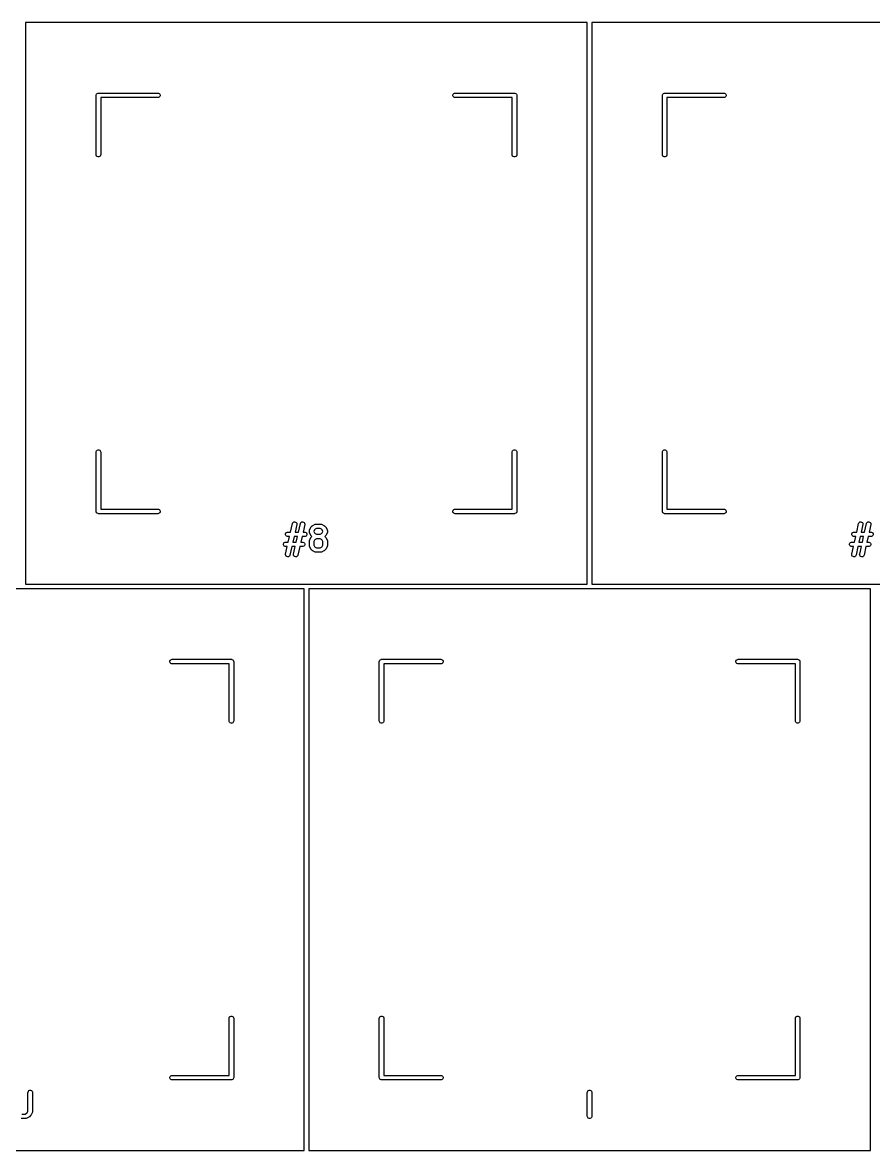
# Model space of a CAD drawing. Extents: x 48 to 353, y -180 to -61.
# Drawn here: x 200.92 to 229.55, y -122.55 to -84.6 of the extents above; entities that cross this region are included whole.
import ezdxf

# ---------------------------------------------------------------- set-up
doc = ezdxf.new("R2010")
doc.units = 0
doc.layers.add('BLACK', color=7, linetype='CONTINUOUS')

msp = doc.modelspace()

# ---------------------------------------------------------------- linework, layer by layer
at = {"layer": 'BLACK', "linetype": 'CONTINUOUS'}
for p, q in [((201.025, -84.6), (201.025, -103.5)), ((219.925, -84.6), (201.025, -84.6)), ((219.925, -103.5), (219.925, -84.6)), ((220.075, -84.6), (220.075, -103.5)), ((238.975, -84.6), (220.075, -84.6)), ((203.4, -87.05), (203.401441, -87.035368)), ((203.4, -89.05), (203.4, -87.05)), ((203.401441, -87.035368), (203.41264, -87.008332)), ((203.41264, -87.008332), (203.433332, -86.98764)), ((203.433332, -86.98764), (203.460368, -86.976441)), ((203.460368, -86.976441), (203.475, -86.975)), ((203.475, -86.975), (205.475, -86.975)), ((205.475, -87.125), (203.55, -87.125)), ((203.55, -87.125), (203.55, -89.05)), ((205.475, -86.975), (205.489632, -86.976441)), ((205.489632, -87.123559), (205.475, -87.125)), ((205.489632, -86.976441), (205.516668, -86.98764)), ((205.516668, -87.11236), (205.489632, -87.123559)), ((205.516668, -86.98764), (205.53736, -87.008332)), ((205.53736, -87.091668), (205.516668, -87.11236)), ((205.53736, -87.008332), (205.548559, -87.035368)), ((205.548559, -87.064632), (205.53736, -87.091668)), ((205.548559, -87.035368), (205.548559, -87.064632)), ((215.401441, -87.035368), (215.41264, -87.008332)), ((215.401441, -87.064632), (215.401441, -87.035368)), ((215.41264, -87.091668), (215.401441, -87.064632)), ((215.41264, -87.008332), (215.433332, -86.98764)), ((215.433332, -87.11236), (215.41264, -87.091668)), ((215.433332, -86.98764), (215.460368, -86.976441)), ((215.460368, -87.123559), (215.433332, -87.11236)), ((215.460368, -86.976441), (215.475, -86.975)), ((215.475, -87.125), (215.460368, -87.123559)), ((215.475, -86.975), (217.475, -86.975)), ((217.4, -87.125), (215.475, -87.125)), ((217.4, -89.05), (217.4, -87.125)), ((217.475, -86.975), (217.489632, -86.976441)), ((217.489632, -86.976441), (217.516668, -86.98764)), ((217.516668, -86.98764), (217.53736, -87.008332)), ((217.53736, -87.008332), (217.548559, -87.035368)), ((217.548559, -87.035368), (217.55, -87.05)), ((217.55, -87.05), (217.55, -89.05)), ((222.45, -87.05), (222.451441, -87.035368)), ((222.45, -89.05), (222.45, -87.05)), ((222.451441, -87.035368), (222.46264, -87.008332)), ((222.46264, -87.008332), (222.483332, -86.98764)), ((222.483332, -86.98764), (222.510368, -86.976441)), ((222.510368, -86.976441), (222.525, -86.975)), ((222.525, -86.975), (224.525, -86.975)), ((224.525, -87.125), (222.6, -87.125)), ((222.6, -87.125), (222.6, -89.05)), ((224.525, -86.975), (224.539632, -86.976441)), ((224.539632, -87.123559), (224.525, -87.125)), ((224.539632, -86.976441), (224.566668, -86.98764)), ((224.566668, -87.11236), (224.539632, -87.123559)), ((224.566668, -86.98764), (224.58736, -87.008332)), ((224.58736, -87.091668), (224.566668, -87.11236)), ((224.58736, -87.008332), (224.598559, -87.035368)), ((224.598559, -87.064632), (224.58736, -87.091668)), ((224.598559, -87.035368), (224.598559, -87.064632)), ((203.401441, -89.064632), (203.4, -89.05)), ((203.41264, -89.091668), (203.401441, -89.064632)), ((203.433332, -89.11236), (203.41264, -89.091668)), ((203.460368, -89.123559), (203.433332, -89.11236)), ((203.489632, -89.123559), (203.460368, -89.123559)), ((203.516668, -89.11236), (203.489632, -89.123559)), ((203.53736, -89.091668), (203.516668, -89.11236)), ((203.548559, -89.064632), (203.53736, -89.091668)), ((203.55, -89.05), (203.548559, -89.064632)), ((217.401441, -89.064632), (217.4, -89.05)), ((217.41264, -89.091668), (217.401441, -89.064632)), ((217.433332, -89.11236), (217.41264, -89.091668)), ((217.460368, -89.123559), (217.433332, -89.11236)), ((217.489632, -89.123559), (217.460368, -89.123559)), ((217.516668, -89.11236), (217.489632, -89.123559)), ((217.53736, -89.091668), (217.516668, -89.11236)), ((217.548559, -89.064632), (217.53736, -89.091668)), ((217.55, -89.05), (217.548559, -89.064632)), ((222.451441, -89.064632), (222.45, -89.05)), ((222.46264, -89.091668), (222.451441, -89.064632)), ((222.483332, -89.11236), (222.46264, -89.091668)), ((222.510368, -89.123559), (222.483332, -89.11236)), ((222.539632, -89.123559), (222.510368, -89.123559)), ((222.566668, -89.11236), (222.539632, -89.123559)), ((222.58736, -89.091668), (222.566668, -89.11236)), ((222.598559, -89.064632), (222.58736, -89.091668)), ((222.6, -89.05), (222.598559, -89.064632)), ((203.4, -99.05), (203.401441, -99.035368)), ((203.401441, -99.035368), (203.41264, -99.008332)), ((203.41264, -99.008332), (203.433332, -98.98764)), ((203.433332, -98.98764), (203.460368, -98.976441)), ((203.460368, -98.976441), (203.489632, -98.976441)), ((203.489632, -98.976441), (203.516668, -98.98764)), ((203.516668, -98.98764), (203.53736, -99.008332)), ((203.53736, -99.008332), (203.548559, -99.035368)), ((203.548559, -99.035368), (203.55, -99.05)), ((217.4, -99.05), (217.401441, -99.035368)), ((217.401441, -99.035368), (217.41264, -99.008332)), ((217.41264, -99.008332), (217.433332, -98.98764)), ((217.433332, -98.98764), (217.460368, -98.976441)), ((217.460368, -98.976441), (217.489632, -98.976441)), ((217.489632, -98.976441), (217.516668, -98.98764)), ((217.516668, -98.98764), (217.53736, -99.008332)), ((217.53736, -99.008332), (217.548559, -99.035368)), ((217.548559, -99.035368), (217.55, -99.05)), ((222.45, -99.05), (222.451441, -99.035368)), ((222.451441, -99.035368), (222.46264, -99.008332)), ((222.46264, -99.008332), (222.483332, -98.98764)), ((222.483332, -98.98764), (222.510368, -98.976441)), ((222.510368, -98.976441), (222.539632, -98.976441)), ((222.539632, -98.976441), (222.566668, -98.98764)), ((222.566668, -98.98764), (222.58736, -99.008332)), ((222.58736, -99.008332), (222.598559, -99.035368)), ((222.598559, -99.035368), (222.6, -99.05)), ((203.4, -101.05), (203.4, -99.05)), ((203.55, -99.05), (203.55, -100.975)), ((217.4, -100.975), (217.4, -99.05)), ((217.55, -99.05), (217.55, -101.05)), ((222.45, -101.05), (222.45, -99.05)), ((222.6, -99.05), (222.6, -100.975)), ((203.401441, -101.064632), (203.4, -101.05)), ((203.41264, -101.091668), (203.401441, -101.064632)), ((203.433332, -101.11236), (203.41264, -101.091668)), ((203.460368, -101.123559), (203.433332, -101.11236)), ((203.475, -101.125), (203.460368, -101.123559)), ((205.475, -101.125), (203.475, -101.125)), ((203.55, -100.975), (205.475, -100.975)), ((205.475, -100.975), (205.489632, -100.976441)), ((205.489632, -101.123559), (205.475, -101.125)), ((205.489632, -100.976441), (205.516668, -100.98764)), ((205.516668, -101.11236), (205.489632, -101.123559)), ((205.516668, -100.98764), (205.53736, -101.008332)), ((205.53736, -101.091668), (205.516668, -101.11236)), ((205.53736, -101.008332), (205.548559, -101.035368)), ((205.548559, -101.064632), (205.53736, -101.091668)), ((205.548559, -101.035368), (205.548559, -101.064632)), ((215.401441, -101.035368), (215.41264, -101.008332)), ((215.401441, -101.064632), (215.401441, -101.035368)), ((215.41264, -101.091668), (215.401441, -101.064632)), ((215.41264, -101.008332), (215.433332, -100.98764)), ((215.433332, -101.11236), (215.41264, -101.091668)), ((215.433332, -100.98764), (215.460368, -100.976441)), ((215.460368, -101.123559), (215.433332, -101.11236)), ((215.460368, -100.976441), (215.475, -100.975)), ((215.475, -101.125), (215.460368, -101.123559)), ((215.475, -100.975), (217.4, -100.975)), ((217.475, -101.125), (215.475, -101.125)), ((217.489632, -101.123559), (217.475, -101.125)), ((217.516668, -101.11236), (217.489632, -101.123559)), ((217.53736, -101.091668), (217.516668, -101.11236)), ((217.548559, -101.064632), (217.53736, -101.091668)), ((217.55, -101.05), (217.548559, -101.064632)), ((222.451441, -101.064632), (222.45, -101.05)), ((222.46264, -101.091668), (222.451441, -101.064632)), ((222.483332, -101.11236), (222.46264, -101.091668)), ((222.510368, -101.123559), (222.483332, -101.11236)), ((222.525, -101.125), (222.510368, -101.123559)), ((224.525, -101.125), (222.525, -101.125)), ((222.6, -100.975), (224.525, -100.975)), ((224.525, -100.975), (224.539632, -100.976441)), ((224.539632, -101.123559), (224.525, -101.125)), ((224.539632, -100.976441), (224.566668, -100.98764)), ((224.566668, -101.11236), (224.539632, -101.123559)), ((224.566668, -100.98764), (224.58736, -101.008332)), ((224.58736, -101.091668), (224.566668, -101.11236)), ((224.58736, -101.008332), (224.598559, -101.035368)), ((224.598559, -101.064632), (224.58736, -101.091668)), ((224.598559, -101.035368), (224.598559, -101.064632)), ((209.938647, -101.741461), (210.001786, -101.457334)), ((210.001786, -101.457334), (210.006367, -101.443363)), ((210.006367, -101.443363), (210.023164, -101.4194)), ((210.023164, -101.4194), (210.047852, -101.40369)), ((210.047852, -101.40369), (210.076674, -101.398622)), ((210.076674, -101.398622), (210.105241, -101.404971)), ((210.148214, -101.489874), (210.092306, -101.741461)), ((210.105241, -101.404971), (210.129204, -101.421768)), ((210.129204, -101.421768), (210.144914, -101.446456)), ((210.144914, -101.446456), (210.149981, -101.475278)), ((210.149981, -101.475278), (210.148214, -101.489874)), ((210.205314, -101.741461), (210.268453, -101.457334)), ((210.268453, -101.457334), (210.273034, -101.443363)), ((210.273034, -101.443363), (210.289831, -101.4194)), ((210.289831, -101.4194), (210.314519, -101.40369)), ((210.314519, -101.40369), (210.343341, -101.398622)), ((210.343341, -101.398622), (210.371908, -101.404971)), ((210.414881, -101.489874), (210.358973, -101.741461)), ((210.371908, -101.404971), (210.395871, -101.421768)), ((210.395871, -101.421768), (210.411581, -101.446456)), ((210.411581, -101.446456), (210.416648, -101.475278)), ((210.416648, -101.475278), (210.414881, -101.489874)), ((210.571428, -101.702176), (210.572869, -101.687544)), ((210.571428, -101.740271), (210.571428, -101.702176)), ((210.572869, -101.687544), (210.573899, -101.685055)), ((210.573899, -101.685055), (210.574091, -101.682366)), ((210.574091, -101.682366), (210.579346, -101.668635)), ((210.579346, -101.668635), (210.617442, -101.592444)), ((210.617442, -101.592444), (210.621405, -101.586147)), ((210.621405, -101.586147), (210.622164, -101.584317)), ((210.622164, -101.584317), (210.623855, -101.582255)), ((210.623855, -101.582255), (210.625275, -101.580001)), ((210.625275, -101.580001), (210.62677, -101.578704)), ((210.62677, -101.578704), (210.631491, -101.572952)), ((210.631491, -101.572952), (210.669586, -101.534857)), ((210.669586, -101.534857), (210.675335, -101.530138)), ((210.675335, -101.530138), (210.676635, -101.52864)), ((210.676635, -101.52864), (210.678894, -101.527218)), ((210.678894, -101.527218), (210.680951, -101.52553)), ((210.680951, -101.52553), (210.682778, -101.524772)), ((210.682778, -101.524772), (210.689078, -101.520808)), ((210.689078, -101.520808), (210.765268, -101.482713)), ((210.746163, -101.670411), (210.721428, -101.719881)), ((210.767046, -101.649529), (210.746163, -101.670411)), ((210.765268, -101.482713), (210.779, -101.477458)), ((210.816514, -101.624795), (210.767046, -101.649529)), ((210.779, -101.477458), (210.781687, -101.477267)), ((210.781687, -101.477267), (210.784177, -101.476236)), ((210.784177, -101.476236), (210.798809, -101.474795)), ((210.798809, -101.474795), (210.95119, -101.474795)), ((210.933485, -101.624795), (210.816514, -101.624795)), ((210.982954, -101.649529), (210.933485, -101.624795)), ((210.95119, -101.474795), (210.965822, -101.476236)), ((210.965822, -101.476236), (210.968311, -101.477267)), ((210.968311, -101.477267), (210.970999, -101.477458)), ((210.970999, -101.477458), (210.984731, -101.482713)), ((211.003836, -101.670411), (210.982954, -101.649529)), ((210.984731, -101.482713), (211.060922, -101.520808)), ((211.028571, -101.71988), (211.003836, -101.670411)), ((211.060922, -101.520808), (211.067221, -101.524772)), ((211.067221, -101.524772), (211.069049, -101.52553)), ((211.069049, -101.52553), (211.071105, -101.527218)), ((211.071105, -101.527218), (211.073365, -101.52864)), ((211.073365, -101.52864), (211.074664, -101.530138)), ((211.074664, -101.530138), (211.080414, -101.534857)), ((211.080414, -101.534857), (211.118509, -101.572952)), ((211.118509, -101.572952), (211.123227, -101.578701)), ((211.123227, -101.578701), (211.124726, -101.580001)), ((211.124726, -101.580001), (211.126147, -101.58226)), ((211.126147, -101.58226), (211.127836, -101.584317)), ((211.127836, -101.584317), (211.128593, -101.586144)), ((211.128593, -101.586144), (211.132558, -101.592444)), ((211.132558, -101.592444), (211.170653, -101.668635)), ((211.170653, -101.668635), (211.175908, -101.682367)), ((211.175908, -101.682367), (211.176098, -101.685054)), ((211.176098, -101.685054), (211.17713, -101.687544)), ((211.17713, -101.687544), (211.178571, -101.702176)), ((211.178571, -101.702176), (211.178571, -101.740271)), ((228.988647, -101.741461), (229.051786, -101.457334)), ((229.051786, -101.457334), (229.056367, -101.443363)), ((229.056367, -101.443363), (229.073164, -101.4194)), ((229.073164, -101.4194), (229.097852, -101.40369)), ((229.097852, -101.40369), (229.126674, -101.398622)), ((229.126674, -101.398622), (229.155241, -101.404971)), ((229.198214, -101.489874), (229.142306, -101.741461)), ((229.155241, -101.404971), (229.179204, -101.421768)), ((229.179204, -101.421768), (229.194914, -101.446456)), ((229.194914, -101.446456), (229.199981, -101.475278)), ((229.199981, -101.475278), (229.198214, -101.489874)), ((229.255314, -101.741461), (229.318453, -101.457334)), ((229.318453, -101.457334), (229.323034, -101.443363)), ((229.323034, -101.443363), (229.339831, -101.4194)), ((229.339831, -101.4194), (229.364519, -101.40369)), ((229.364519, -101.40369), (229.393341, -101.398622)), ((229.393341, -101.398622), (229.421908, -101.404971)), ((229.464881, -101.489874), (229.408973, -101.741461)), ((229.421908, -101.404971), (229.445871, -101.421768)), ((229.445871, -101.421768), (229.461581, -101.446456)), ((229.461581, -101.446456), (229.466648, -101.475278)), ((229.466648, -101.475278), (229.464881, -101.489874)), ((209.755606, -102.08576), (209.770238, -102.084319)), ((209.770238, -102.084319), (209.862456, -102.084319)), ((209.772869, -101.801829), (209.784068, -101.774793)), ((209.772869, -101.831093), (209.772869, -101.801829)), ((209.784068, -101.858129), (209.772869, -101.831093)), ((209.784068, -101.774793), (209.80476, -101.754101)), ((209.80476, -101.878821), (209.784068, -101.858129)), ((209.80476, -101.754101), (209.831796, -101.742902)), ((209.831796, -101.89002), (209.80476, -101.878821)), ((209.831796, -101.742902), (209.846428, -101.741461)), ((209.846428, -101.891461), (209.831796, -101.89002)), ((209.846428, -101.741461), (209.938647, -101.741461)), ((209.905313, -101.891461), (209.846428, -101.891461)), ((209.862456, -102.084319), (209.905313, -101.891461)), ((210.058972, -101.891461), (210.016115, -102.084319)), ((210.016115, -102.084319), (210.129123, -102.084319)), ((210.17198, -101.891461), (210.058972, -101.891461)), ((210.092306, -101.741461), (210.205314, -101.741461)), ((210.129123, -102.084319), (210.17198, -101.891461)), ((210.325639, -101.891461), (210.282782, -102.084319)), ((210.282782, -102.084319), (210.341667, -102.084319)), ((210.417857, -101.891461), (210.325639, -101.891461)), ((210.341667, -102.084319), (210.356299, -102.08576)), ((210.358973, -101.741461), (210.417857, -101.741461)), ((210.417857, -101.741461), (210.432489, -101.742902)), ((210.432489, -101.89002), (210.417857, -101.891461)), ((210.432489, -101.742902), (210.459525, -101.754101)), ((210.459525, -101.878821), (210.432489, -101.89002)), ((210.459525, -101.754101), (210.480217, -101.774793)), ((210.480217, -101.858129), (210.459525, -101.878821)), ((210.480217, -101.774793), (210.491416, -101.801829)), ((210.491416, -101.831093), (210.480217, -101.858129)), ((210.491416, -101.801829), (210.491416, -101.831093)), ((210.572869, -101.754903), (210.571428, -101.740271)), ((210.571428, -102.045033), (210.572869, -102.030401)), ((210.571428, -102.197414), (210.571428, -102.045033)), ((210.573899, -101.757391), (210.572869, -101.754903)), ((210.572869, -102.030401), (210.573899, -102.027912)), ((210.574091, -101.760081), (210.573899, -101.757391)), ((210.573899, -102.027912), (210.574091, -102.025223)), ((210.579346, -101.773813), (210.574091, -101.760081)), ((210.574091, -102.025223), (210.579346, -102.011492)), ((210.617442, -101.850002), (210.579346, -101.773813)), ((210.579346, -102.011492), (210.617442, -101.935301)), ((210.621404, -101.856296), (210.617442, -101.850002)), ((210.617442, -101.935301), (210.621405, -101.929004)), ((210.622163, -101.858128), (210.621404, -101.856296)), ((210.621405, -101.929004), (210.622164, -101.927174)), ((210.623856, -101.860191), (210.622163, -101.858128)), ((210.622164, -101.927174), (210.623855, -101.925112)), ((210.623855, -101.925112), (210.625275, -101.922858)), ((210.625275, -101.862445), (210.623856, -101.860191)), ((210.626769, -101.863741), (210.625275, -101.862445)), ((210.625275, -101.922858), (210.62677, -101.921561)), ((210.63149, -101.869493), (210.626769, -101.863741)), ((210.62677, -101.921561), (210.631491, -101.915809)), ((210.654648, -101.892651), (210.63149, -101.869493)), ((210.631491, -101.915809), (210.654648, -101.892651)), ((210.721428, -101.719881), (210.721428, -101.722565)), ((210.721428, -101.722565), (210.746162, -101.772033)), ((210.746163, -102.013268), (210.721428, -102.062738)), ((210.721428, -102.062738), (210.721428, -102.179708)), ((210.746162, -101.772033), (210.767046, -101.792918)), ((210.767046, -101.992386), (210.746163, -102.013268)), ((210.767046, -101.792918), (210.816514, -101.817652)), ((210.816514, -101.967652), (210.767046, -101.992386)), ((210.816514, -101.817652), (210.933485, -101.817652)), ((210.933485, -101.967652), (210.816514, -101.967652)), ((210.933485, -101.817652), (210.982953, -101.792918)), ((210.982954, -101.992386), (210.933485, -101.967652)), ((210.982953, -101.792918), (211.003836, -101.772034)), ((211.003836, -102.013268), (210.982954, -101.992386)), ((211.003836, -101.772034), (211.028571, -101.722566)), ((211.028571, -102.062737), (211.003836, -102.013268)), ((211.028571, -101.722566), (211.028571, -101.71988)), ((211.028571, -102.179709), (211.028571, -102.062737)), ((211.11851, -101.869493), (211.095351, -101.892651)), ((211.095351, -101.892651), (211.118509, -101.915809)), ((211.118509, -101.915809), (211.123227, -101.921558)), ((211.123227, -101.863744), (211.11851, -101.869493)), ((211.124726, -101.862445), (211.123227, -101.863744)), ((211.123227, -101.921558), (211.124726, -101.922858)), ((211.126147, -101.860186), (211.124726, -101.862445)), ((211.124726, -101.922858), (211.126147, -101.925117)), ((211.127837, -101.858128), (211.126147, -101.860186)), ((211.126147, -101.925117), (211.127836, -101.927174)), ((211.127836, -101.927174), (211.128593, -101.929001)), ((211.128594, -101.856298), (211.127837, -101.858128)), ((211.128593, -101.929001), (211.132558, -101.935301)), ((211.132558, -101.850002), (211.128594, -101.856298)), ((211.170653, -101.773812), (211.132558, -101.850002)), ((211.132558, -101.935301), (211.170653, -102.011492)), ((211.175908, -101.76008), (211.170653, -101.773812)), ((211.170653, -102.011492), (211.175908, -102.025224)), ((211.176098, -101.757392), (211.175908, -101.76008)), ((211.175908, -102.025224), (211.176098, -102.027911)), ((211.17713, -101.754903), (211.176098, -101.757392)), ((211.176098, -102.027911), (211.17713, -102.030401)), ((211.178571, -101.740271), (211.17713, -101.754903)), ((211.17713, -102.030401), (211.178571, -102.045033)), ((211.178571, -102.045033), (211.178571, -102.197414)), ((228.805606, -102.08576), (228.820238, -102.084319)), ((228.820238, -102.084319), (228.912456, -102.084319)), ((228.822869, -101.801829), (228.834068, -101.774793)), ((228.822869, -101.831093), (228.822869, -101.801829)), ((228.834068, -101.858129), (228.822869, -101.831093)), ((228.834068, -101.774793), (228.85476, -101.754101)), ((228.85476, -101.878821), (228.834068, -101.858129)), ((228.85476, -101.754101), (228.881796, -101.742902)), ((228.881796, -101.89002), (228.85476, -101.878821)), ((228.881796, -101.742902), (228.896428, -101.741461)), ((228.896428, -101.891461), (228.881796, -101.89002)), ((228.896428, -101.741461), (228.988647, -101.741461)), ((228.955313, -101.891461), (228.896428, -101.891461)), ((228.912456, -102.084319), (228.955313, -101.891461)), ((229.108972, -101.891461), (229.066115, -102.084319)), ((229.066115, -102.084319), (229.179123, -102.084319)), ((229.22198, -101.891461), (229.108972, -101.891461)), ((229.142306, -101.741461), (229.255314, -101.741461)), ((229.179123, -102.084319), (229.22198, -101.891461)), ((229.375639, -101.891461), (229.332782, -102.084319)), ((229.332782, -102.084319), (229.391667, -102.084319)), ((229.467857, -101.891461), (229.375639, -101.891461)), ((229.391667, -102.084319), (229.406299, -102.08576)), ((229.408973, -101.741461), (229.467857, -101.741461)), ((229.467857, -101.741461), (229.482489, -101.742902)), ((229.482489, -101.89002), (229.467857, -101.891461)), ((229.482489, -101.742902), (229.509525, -101.754101)), ((229.509525, -101.878821), (229.482489, -101.89002)), ((229.509525, -101.754101), (229.530217, -101.774793)), ((229.530217, -101.858129), (229.509525, -101.878821)), ((229.530217, -101.774793), (229.541416, -101.801829)), ((229.541416, -101.831093), (229.530217, -101.858129)), ((229.541416, -101.801829), (229.541416, -101.831093)), ((209.696679, -102.144687), (209.707878, -102.117651)), ((209.696679, -102.173951), (209.696679, -102.144687)), ((209.707878, -102.200987), (209.696679, -102.173951)), ((209.707878, -102.117651), (209.72857, -102.096959)), ((209.72857, -102.221679), (209.707878, -102.200987)), ((209.72857, -102.096959), (209.755606, -102.08576)), ((209.755606, -102.232878), (209.72857, -102.221679)), ((209.770238, -102.234319), (209.755606, -102.232878)), ((209.829122, -102.234319), (209.770238, -102.234319)), ((209.773214, -102.485906), (209.829122, -102.234319)), ((209.982781, -102.234319), (209.919642, -102.518446)), ((210.095789, -102.234319), (209.982781, -102.234319)), ((210.039881, -102.485906), (210.095789, -102.234319)), ((210.249448, -102.234319), (210.186309, -102.518446)), ((210.341667, -102.234319), (210.249448, -102.234319)), ((210.356299, -102.232878), (210.341667, -102.234319)), ((210.356299, -102.08576), (210.383335, -102.096959)), ((210.383335, -102.221679), (210.356299, -102.232878)), ((210.383335, -102.096959), (210.404027, -102.117651)), ((210.404027, -102.200987), (210.383335, -102.221679)), ((210.404027, -102.117651), (210.415226, -102.144687)), ((210.415226, -102.173951), (210.404027, -102.200987)), ((210.415226, -102.144687), (210.415226, -102.173951)), ((210.572869, -102.212046), (210.571428, -102.197414)), ((210.573899, -102.214534), (210.572869, -102.212046)), ((210.574091, -102.217224), (210.573899, -102.214534)), ((210.579346, -102.230956), (210.574091, -102.217224)), ((210.617442, -102.307145), (210.579346, -102.230956)), ((210.621404, -102.313439), (210.617442, -102.307145)), ((210.622163, -102.315271), (210.621404, -102.313439)), ((210.623856, -102.317334), (210.622163, -102.315271)), ((210.625275, -102.319588), (210.623856, -102.317334)), ((210.626769, -102.320884), (210.625275, -102.319588)), ((210.63149, -102.326636), (210.626769, -102.320884)), ((210.669585, -102.364732), (210.63149, -102.326636)), ((210.675336, -102.369452), (210.669585, -102.364732)), ((210.676635, -102.37095), (210.675336, -102.369452)), ((210.67889, -102.372369), (210.676635, -102.37095)), ((210.68095, -102.37406), (210.67889, -102.372369)), ((210.68278, -102.374818), (210.68095, -102.37406)), ((210.689078, -102.378782), (210.68278, -102.374818)), ((210.765268, -102.416877), (210.689078, -102.378782)), ((210.721428, -102.179708), (210.746162, -102.229176)), ((210.746162, -102.229176), (210.767046, -102.250061)), ((210.779, -102.422132), (210.765268, -102.416877)), ((210.767046, -102.250061), (210.816514, -102.274795)), ((210.781687, -102.422322), (210.779, -102.422132)), ((210.784177, -102.423354), (210.781687, -102.422322)), ((210.798809, -102.424795), (210.784177, -102.423354)), ((210.95119, -102.424795), (210.798809, -102.424795)), ((210.816514, -102.274795), (210.933485, -102.274795)), ((210.933485, -102.274795), (210.982953, -102.250061)), ((210.965822, -102.423354), (210.95119, -102.424795)), ((210.968311, -102.422322), (210.965822, -102.423354)), ((210.970999, -102.422132), (210.968311, -102.422322)), ((210.984731, -102.416877), (210.970999, -102.422132)), ((210.982953, -102.250061), (211.003836, -102.229177)), ((211.060922, -102.378782), (210.984731, -102.416877)), ((211.003836, -102.229177), (211.028571, -102.179709)), ((211.067221, -102.374817), (211.060922, -102.378782)), ((211.069049, -102.37406), (211.067221, -102.374817)), ((211.071105, -102.372372), (211.069049, -102.37406)), ((211.073365, -102.37095), (211.071105, -102.372372)), ((211.074665, -102.36945), (211.073365, -102.37095)), ((211.080415, -102.364732), (211.074665, -102.36945)), ((211.11851, -102.326636), (211.080415, -102.364732)), ((211.123227, -102.320887), (211.11851, -102.326636)), ((211.124726, -102.319588), (211.123227, -102.320887)), ((211.126147, -102.317329), (211.124726, -102.319588)), ((211.127837, -102.315271), (211.126147, -102.317329)), ((211.128594, -102.313441), (211.127837, -102.315271)), ((211.132558, -102.307145), (211.128594, -102.313441)), ((211.170653, -102.230955), (211.132558, -102.307145)), ((211.175908, -102.217223), (211.170653, -102.230955)), ((211.176098, -102.214535), (211.175908, -102.217223)), ((211.17713, -102.212046), (211.176098, -102.214535)), ((211.178571, -102.197414), (211.17713, -102.212046)), ((228.746679, -102.144687), (228.757878, -102.117651)), ((228.746679, -102.173951), (228.746679, -102.144687)), ((228.757878, -102.200987), (228.746679, -102.173951)), ((228.757878, -102.117651), (228.77857, -102.096959)), ((228.77857, -102.221679), (228.757878, -102.200987)), ((228.77857, -102.096959), (228.805606, -102.08576)), ((228.805606, -102.232878), (228.77857, -102.221679)), ((228.820238, -102.234319), (228.805606, -102.232878)), ((228.879122, -102.234319), (228.820238, -102.234319)), ((228.823214, -102.485906), (228.879122, -102.234319)), ((229.032781, -102.234319), (228.969642, -102.518446)), ((229.145789, -102.234319), (229.032781, -102.234319)), ((229.089881, -102.485906), (229.145789, -102.234319)), ((229.299448, -102.234319), (229.236309, -102.518446)), ((229.391667, -102.234319), (229.299448, -102.234319)), ((229.406299, -102.232878), (229.391667, -102.234319)), ((229.406299, -102.08576), (229.433335, -102.096959)), ((229.433335, -102.221679), (229.406299, -102.232878)), ((229.433335, -102.096959), (229.454027, -102.117651)), ((229.454027, -102.200987), (229.433335, -102.221679)), ((229.454027, -102.117651), (229.465226, -102.144687)), ((229.465226, -102.173951), (229.454027, -102.200987)), ((229.465226, -102.144687), (229.465226, -102.173951)), ((209.771447, -102.500502), (209.773214, -102.485906)), ((209.776514, -102.529324), (209.771447, -102.500502)), ((209.792224, -102.554012), (209.776514, -102.529324)), ((209.816187, -102.570809), (209.792224, -102.554012)), ((209.844754, -102.577157), (209.816187, -102.570809)), ((209.873576, -102.57209), (209.844754, -102.577157)), ((209.898264, -102.55638), (209.873576, -102.57209)), ((209.915061, -102.532417), (209.898264, -102.55638)), ((209.919642, -102.518446), (209.915061, -102.532417)), ((210.038114, -102.500502), (210.039881, -102.485906)), ((210.043181, -102.529324), (210.038114, -102.500502)), ((210.058891, -102.554012), (210.043181, -102.529324)), ((210.082854, -102.570809), (210.058891, -102.554012)), ((210.111421, -102.577157), (210.082854, -102.570809)), ((210.140243, -102.57209), (210.111421, -102.577157)), ((210.164931, -102.55638), (210.140243, -102.57209)), ((210.181728, -102.532417), (210.164931, -102.55638)), ((210.186309, -102.518446), (210.181728, -102.532417)), ((228.821447, -102.500502), (228.823214, -102.485906)), ((228.826514, -102.529324), (228.821447, -102.500502)), ((228.842224, -102.554012), (228.826514, -102.529324)), ((228.866187, -102.570809), (228.842224, -102.554012)), ((228.894754, -102.577157), (228.866187, -102.570809)), ((228.923576, -102.57209), (228.894754, -102.577157)), ((228.948264, -102.55638), (228.923576, -102.57209)), ((228.965061, -102.532417), (228.948264, -102.55638)), ((228.969642, -102.518446), (228.965061, -102.532417)), ((229.088114, -102.500502), (229.089881, -102.485906)), ((229.093181, -102.529324), (229.088114, -102.500502)), ((229.108891, -102.554012), (229.093181, -102.529324)), ((229.132854, -102.570809), (229.108891, -102.554012)), ((229.161421, -102.577157), (229.132854, -102.570809)), ((229.190243, -102.57209), (229.161421, -102.577157)), ((229.214931, -102.55638), (229.190243, -102.57209)), ((229.231728, -102.532417), (229.214931, -102.55638)), ((229.236309, -102.518446), (229.231728, -102.532417)), ((201.025, -103.5), (210.475, -103.5)), ((210.475, -103.5), (219.925, -103.5)), ((220.075, -103.5), (229.525, -103.5)), ((229.525, -103.5), (238.975, -103.5)), ((200.95, -103.65), (191.5, -103.65)), ((210.4, -103.65), (200.95, -103.65)), ((210.4, -122.55), (210.4, -103.65)), ((210.55, -103.65), (210.55, -122.55)), ((220, -103.65), (210.55, -103.65)), ((229.45, -103.65), (220, -103.65)), ((229.45, -122.55), (229.45, -103.65)), ((205.876441, -106.085368), (205.88764, -106.058332)), ((205.876441, -106.114632), (205.876441, -106.085368)), ((205.88764, -106.141668), (205.876441, -106.114632)), ((205.88764, -106.058332), (205.908332, -106.03764)), ((205.908332, -106.16236), (205.88764, -106.141668)), ((205.908332, -106.03764), (205.935368, -106.026441)), ((205.935368, -106.173559), (205.908332, -106.16236)), ((205.935368, -106.026441), (205.95, -106.025)), ((205.95, -106.175), (205.935368, -106.173559)), ((205.95, -106.025), (207.95, -106.025)), ((207.875, -106.175), (205.95, -106.175)), ((207.875, -108.1), (207.875, -106.175)), ((207.95, -106.025), (207.964632, -106.026441)), ((207.964632, -106.026441), (207.991668, -106.03764)), ((207.991668, -106.03764), (208.01236, -106.058332)), ((208.01236, -106.058332), (208.023559, -106.085368)), ((208.023559, -106.085368), (208.025, -106.1)), ((208.025, -106.1), (208.025, -108.1)), ((212.925, -106.1), (212.926441, -106.085368)), ((212.925, -108.1), (212.925, -106.1)), ((212.926441, -106.085368), (212.93764, -106.058332)), ((212.93764, -106.058332), (212.958332, -106.03764)), ((212.958332, -106.03764), (212.985368, -106.026441)), ((212.985368, -106.026441), (213, -106.025)), ((213, -106.025), (215, -106.025)), ((215, -106.175), (213.075, -106.175)), ((213.075, -106.175), (213.075, -108.1)), ((215, -106.025), (215.014632, -106.026441)), ((215.014632, -106.173559), (215, -106.175)), ((215.014632, -106.026441), (215.041668, -106.03764)), ((215.041668, -106.16236), (215.014632, -106.173559)), ((215.041668, -106.03764), (215.06236, -106.058332)), ((215.06236, -106.141668), (215.041668, -106.16236)), ((215.06236, -106.058332), (215.073559, -106.085368)), ((215.073559, -106.114632), (215.06236, -106.141668)), ((215.073559, -106.085368), (215.073559, -106.114632)), ((224.926441, -106.085368), (224.93764, -106.058332)), ((224.926441, -106.114632), (224.926441, -106.085368)), ((224.93764, -106.141668), (224.926441, -106.114632)), ((224.93764, -106.058332), (224.958332, -106.03764)), ((224.958332, -106.16236), (224.93764, -106.141668)), ((224.958332, -106.03764), (224.985368, -106.026441)), ((224.985368, -106.173559), (224.958332, -106.16236)), ((224.985368, -106.026441), (225, -106.025)), ((225, -106.175), (224.985368, -106.173559)), ((225, -106.025), (227, -106.025)), ((226.925, -106.175), (225, -106.175)), ((226.925, -108.1), (226.925, -106.175)), ((227, -106.025), (227.014632, -106.026441)), ((227.014632, -106.026441), (227.041668, -106.03764)), ((227.041668, -106.03764), (227.06236, -106.058332)), ((227.06236, -106.058332), (227.073559, -106.085368)), ((227.073559, -106.085368), (227.075, -106.1)), ((227.075, -106.1), (227.075, -108.1)), ((207.876441, -108.114632), (207.875, -108.1)), ((207.88764, -108.141668), (207.876441, -108.114632)), ((207.908332, -108.16236), (207.88764, -108.141668)), ((208.01236, -108.141668), (207.991668, -108.16236)), ((208.023559, -108.114632), (208.01236, -108.141668)), ((208.025, -108.1), (208.023559, -108.114632)), ((212.926441, -108.114632), (212.925, -108.1)), ((212.93764, -108.141668), (212.926441, -108.114632)), ((212.958332, -108.16236), (212.93764, -108.141668)), ((213.06236, -108.141668), (213.041668, -108.16236)), ((213.073559, -108.114632), (213.06236, -108.141668)), ((213.075, -108.1), (213.073559, -108.114632)), ((226.926441, -108.114632), (226.925, -108.1)), ((226.93764, -108.141668), (226.926441, -108.114632)), ((226.958332, -108.16236), (226.93764, -108.141668)), ((227.06236, -108.141668), (227.041668, -108.16236)), ((227.073559, -108.114632), (227.06236, -108.141668)), ((227.075, -108.1), (227.073559, -108.114632)), ((207.935368, -108.173559), (207.908332, -108.16236)), ((207.964632, -108.173559), (207.935368, -108.173559)), ((207.991668, -108.16236), (207.964632, -108.173559)), ((212.985368, -108.173559), (212.958332, -108.16236)), ((213.014632, -108.173559), (212.985368, -108.173559)), ((213.041668, -108.16236), (213.014632, -108.173559)), ((226.985368, -108.173559), (226.958332, -108.16236)), ((227.014632, -108.173559), (226.985368, -108.173559)), ((227.041668, -108.16236), (227.014632, -108.173559)), ((207.875, -118.1), (207.876441, -118.085368)), ((207.875, -120.025), (207.875, -118.1)), ((207.876441, -118.085368), (207.88764, -118.058332)), ((207.88764, -118.058332), (207.908332, -118.03764)), ((207.908332, -118.03764), (207.935368, -118.026441)), ((207.935368, -118.026441), (207.964632, -118.026441)), ((207.964632, -118.026441), (207.991668, -118.03764)), ((207.991668, -118.03764), (208.01236, -118.058332)), ((208.01236, -118.058332), (208.023559, -118.085368)), ((208.023559, -118.085368), (208.025, -118.1)), ((208.025, -118.1), (208.025, -120.1)), ((212.925, -118.1), (212.926441, -118.085368)), ((212.925, -120.1), (212.925, -118.1)), ((212.926441, -118.085368), (212.93764, -118.058332)), ((212.93764, -118.058332), (212.958332, -118.03764)), ((212.958332, -118.03764), (212.985368, -118.026441)), ((212.985368, -118.026441), (213.014632, -118.026441)), ((213.014632, -118.026441), (213.041668, -118.03764)), ((213.041668, -118.03764), (213.06236, -118.058332)), ((213.06236, -118.058332), (213.073559, -118.085368)), ((213.073559, -118.085368), (213.075, -118.1)), ((213.075, -118.1), (213.075, -120.025)), ((226.925, -118.1), (226.926441, -118.085368)), ((226.925, -120.025), (226.925, -118.1)), ((226.926441, -118.085368), (226.93764, -118.058332)), ((226.93764, -118.058332), (226.958332, -118.03764)), ((226.958332, -118.03764), (226.985368, -118.026441)), ((226.985368, -118.026441), (227.014632, -118.026441)), ((227.014632, -118.026441), (227.041668, -118.03764)), ((227.041668, -118.03764), (227.06236, -118.058332)), ((227.06236, -118.058332), (227.073559, -118.085368)), ((227.073559, -118.085368), (227.075, -118.1)), ((227.075, -118.1), (227.075, -120.1)), ((205.876441, -120.085368), (205.88764, -120.058332)), ((205.876441, -120.114632), (205.876441, -120.085368)), ((205.88764, -120.141668), (205.876441, -120.114632)), ((205.88764, -120.058332), (205.908332, -120.03764)), ((205.908332, -120.16236), (205.88764, -120.141668)), ((205.908332, -120.03764), (205.935368, -120.026441)), ((205.935368, -120.173559), (205.908332, -120.16236)), ((205.935368, -120.026441), (205.95, -120.025)), ((205.95, -120.175), (205.935368, -120.173559)), ((205.95, -120.025), (207.875, -120.025)), ((207.95, -120.175), (205.95, -120.175)), ((207.964632, -120.173559), (207.95, -120.175)), ((207.991668, -120.16236), (207.964632, -120.173559)), ((208.01236, -120.141668), (207.991668, -120.16236)), ((208.023559, -120.114632), (208.01236, -120.141668)), ((208.025, -120.1), (208.023559, -120.114632)), ((212.926441, -120.114632), (212.925, -120.1)), ((212.93764, -120.141668), (212.926441, -120.114632)), ((212.958332, -120.16236), (212.93764, -120.141668)), ((212.985368, -120.173559), (212.958332, -120.16236)), ((213, -120.175), (212.985368, -120.173559)), ((215, -120.175), (213, -120.175)), ((213.075, -120.025), (215, -120.025)), ((215, -120.025), (215.014632, -120.026441)), ((215.014632, -120.173559), (215, -120.175)), ((215.014632, -120.026441), (215.041668, -120.03764)), ((215.041668, -120.16236), (215.014632, -120.173559)), ((215.041668, -120.03764), (215.06236, -120.058332)), ((215.06236, -120.141668), (215.041668, -120.16236)), ((215.06236, -120.058332), (215.073559, -120.085368)), ((215.073559, -120.114632), (215.06236, -120.141668)), ((215.073559, -120.085368), (215.073559, -120.114632)), ((224.926441, -120.085368), (224.93764, -120.058332)), ((224.926441, -120.114632), (224.926441, -120.085368)), ((224.93764, -120.141668), (224.926441, -120.114632)), ((224.93764, -120.058332), (224.958332, -120.03764)), ((224.958332, -120.16236), (224.93764, -120.141668)), ((224.958332, -120.03764), (224.985368, -120.026441)), ((224.985368, -120.173559), (224.958332, -120.16236)), ((224.985368, -120.026441), (225, -120.025)), ((225, -120.175), (224.985368, -120.173559)), ((225, -120.025), (226.925, -120.025)), ((227, -120.175), (225, -120.175)), ((227.014632, -120.173559), (227, -120.175)), ((227.041668, -120.16236), (227.014632, -120.173559)), ((227.06236, -120.141668), (227.041668, -120.16236)), ((227.073559, -120.114632), (227.06236, -120.141668)), ((227.075, -120.1), (227.073559, -120.114632)), ((201.103572, -120.599795), (201.105013, -120.585163)), ((201.103572, -121.229708), (201.103572, -120.599795)), ((201.105013, -120.585163), (201.116212, -120.558127)), ((201.116212, -120.558127), (201.136904, -120.537435)), ((201.136904, -120.537435), (201.16394, -120.526236)), ((201.16394, -120.526236), (201.193204, -120.526236)), ((201.193204, -120.526236), (201.22024, -120.537435)), ((201.22024, -120.537435), (201.240932, -120.558127)), ((201.240932, -120.558127), (201.252131, -120.585163)), ((201.252131, -120.585163), (201.253572, -120.599795)), ((201.253572, -120.599795), (201.253572, -121.247414)), ((219.925, -120.599795), (219.926441, -120.585163)), ((219.925, -121.399795), (219.925, -120.599795)), ((219.926441, -120.585163), (219.93764, -120.558127)), ((219.93764, -120.558127), (219.958332, -120.537435)), ((219.958332, -120.537435), (219.985368, -120.526236)), ((219.985368, -120.526236), (220.014632, -120.526236)), ((220.014632, -120.526236), (220.041668, -120.537435)), ((220.041668, -120.537435), (220.06236, -120.558127)), ((220.06236, -120.558127), (220.073559, -120.585163)), ((220.073559, -120.585163), (220.075, -120.599795)), ((220.075, -120.599795), (220.075, -121.399795)), ((200.891515, -121.324795), (201.008486, -121.324795)), ((201.008486, -121.324795), (201.057953, -121.300061)), ((201.057953, -121.300061), (201.078836, -121.279178)), ((201.135922, -121.428782), (201.059732, -121.466877)), ((201.078836, -121.279178), (201.103572, -121.229708)), ((201.142221, -121.424817), (201.135922, -121.428782)), ((201.144049, -121.42406), (201.142221, -121.424817)), ((201.146105, -121.422372), (201.144049, -121.42406)), ((201.148365, -121.42095), (201.146105, -121.422372)), ((201.149665, -121.41945), (201.148365, -121.42095)), ((201.155415, -121.414732), (201.149665, -121.41945)), ((201.19351, -121.376636), (201.155415, -121.414732)), ((201.19823, -121.370884), (201.19351, -121.376636)), ((201.199725, -121.369588), (201.19823, -121.370884)), ((201.201144, -121.367333), (201.199725, -121.369588)), ((201.202837, -121.365271), (201.201144, -121.367333)), ((201.203595, -121.36344), (201.202837, -121.365271)), ((201.207558, -121.357146), (201.203595, -121.36344)), ((201.245653, -121.280956), (201.207558, -121.357146)), ((201.250908, -121.267224), (201.245653, -121.280956)), ((201.251098, -121.264537), (201.250908, -121.267224)), ((201.252131, -121.262046), (201.251098, -121.264537)), ((201.253572, -121.247414), (201.252131, -121.262046)), ((219.926441, -121.414427), (219.925, -121.399795)), ((219.93764, -121.441463), (219.926441, -121.414427)), ((220.073559, -121.414427), (220.06236, -121.441463)), ((220.075, -121.399795), (220.073559, -121.414427)), ((201.026191, -121.474795), (200.87381, -121.474795)), ((201.040823, -121.473354), (201.026191, -121.474795)), ((201.043312, -121.472322), (201.040823, -121.473354)), ((201.046, -121.472132), (201.043312, -121.472322)), ((201.059732, -121.466877), (201.046, -121.472132)), ((219.958332, -121.462155), (219.93764, -121.441463)), ((219.985368, -121.473354), (219.958332, -121.462155)), ((220.014632, -121.473354), (219.985368, -121.473354)), ((220.041668, -121.462155), (220.014632, -121.473354)), ((220.06236, -121.441463), (220.041668, -121.462155)), ((196.1875, -122.55), (210.4, -122.55)), ((210.55, -122.55), (215.2375, -122.55)), ((215.2375, -122.55), (229.45, -122.55))]:
    msp.add_line(p, q, dxfattribs=at)

doc.saveas('drawing.dxf')
